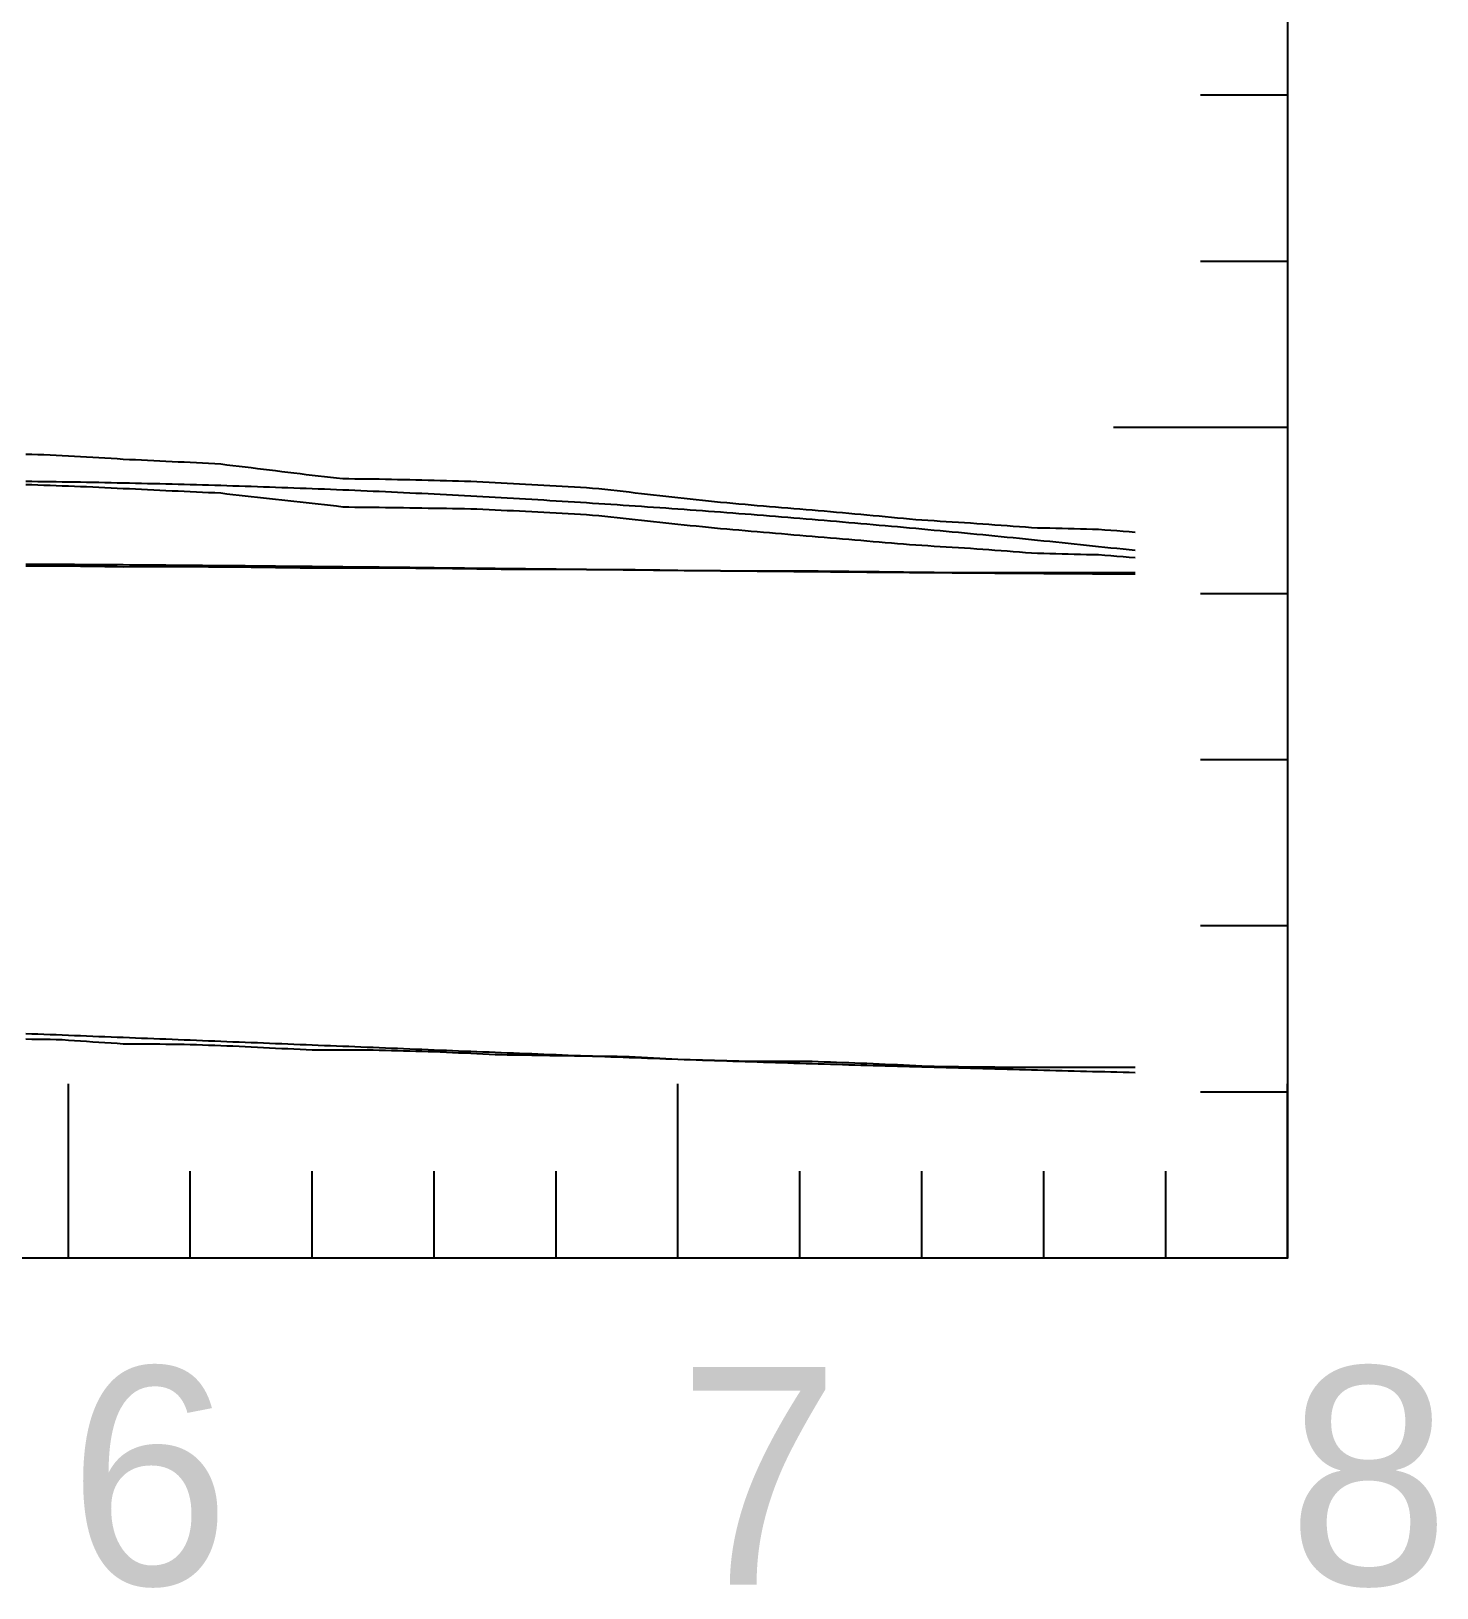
# Model space of a CAD drawing. Extents: x -35 to 185, y -35 to 125.
# Drawn here: x 133 to 184.7, y -12.1 to 45.1 of the extents above; entities that cross this region are included whole.
import ezdxf

# ---------------------------------------------------------------- set-up
doc = ezdxf.new("R2010")
doc.units = 0

msp = doc.modelspace()

# ---------------------------------------------------------------- linework, layer by layer
at = {"color": 0}
for p, q in [((179.2, 42.721), (176, 42.721)), ((179.2, 36.618), (176, 36.618)), ((179.2, 30.515), (172.8, 30.515)), ((179.2, 24.412), (176, 24.412)), ((179.2, 18.309), (176, 18.309)), ((179.2, 12.206), (176, 12.206)), ((134.4, 0), (134.4, 6.4)), ((156.8, 0), (156.8, 6.4)), ((179.2, 0), (179.2, 6.4)), ((179.2, 6.103), (176, 6.103)), ((138.88, 0), (138.88, 3.2)), ((143.36, 0), (143.36, 3.2)), ((147.84, 0), (147.84, 3.2)), ((152.32, 0), (152.32, 3.2)), ((161.28, 0), (161.28, 3.2)), ((165.76, 0), (165.76, 3.2)), ((170.24, 0), (170.24, 3.2)), ((174.72, 0), (174.72, 3.2))]:
    msp.add_line(p, q, dxfattribs=at)
msp.add_lwpolyline([(0, 0), (0, 99.174), (179.2, 99.174), (179.2, 0)], close=True, dxfattribs=at)
at = {"color": 1}
msp.add_lwpolyline([(132.832, 29.54), (133.056, 29.539), (133.28, 29.528), (133.504, 29.519), (133.728, 29.51), (133.952, 29.501), (134.176, 29.492), (134.4, 29.479), (134.624, 29.467), (134.848, 29.455), (135.072, 29.442), (135.296, 29.43), (135.52, 29.416), (135.744, 29.401), (135.968, 29.387), (136.192, 29.372), (136.416, 29.357), (136.64, 29.347), (136.864, 29.336), (137.088, 29.324), (137.312, 29.313), (137.536, 29.302), (137.76, 29.291), (137.984, 29.281), (138.208, 29.271), (138.432, 29.26), (138.656, 29.25), (138.88, 29.238), (139.104, 29.226), (139.328, 29.214), (139.552, 29.202), (139.776, 29.19), (140, 29.178), (140.224, 29.148), (140.448, 29.121), (140.672, 29.095), (140.896, 29.069), (141.12, 29.042), (141.344, 29.014), (141.568, 28.987), (141.792, 28.96), (142.016, 28.933), (142.24, 28.905), (142.464, 28.878), (142.688, 28.851), (142.912, 28.823), (143.136, 28.796), (143.36, 28.769), (143.584, 28.746), (143.808, 28.721), (144.032, 28.697), (144.256, 28.673), (144.48, 28.649), (144.704, 28.64), (144.928, 28.637), (145.152, 28.634), (145.376, 28.632), (145.6, 28.629), (145.824, 28.625), (146.048, 28.62), (146.272, 28.616), (146.496, 28.611), (146.72, 28.607), (146.944, 28.603), (147.168, 28.597), (147.392, 28.592), (147.616, 28.586), (147.84, 28.581), (148.064, 28.575), (148.288, 28.569), (148.512, 28.563), (148.736, 28.556), (148.96, 28.55), (149.184, 28.544), (149.408, 28.531), (149.632, 28.518), (149.856, 28.506), (150.08, 28.493), (150.304, 28.481), (150.528, 28.471), (150.752, 28.46), (150.976, 28.449), (151.2, 28.438), (151.424, 28.427), (151.648, 28.414), (151.872, 28.401), (152.096, 28.387), (152.32, 28.374), (152.544, 28.36), (152.768, 28.347), (152.992, 28.334), (153.216, 28.321), (153.44, 28.308), (153.664, 28.294), (153.888, 28.281), (154.112, 28.25), (154.336, 28.226), (154.56, 28.201), (154.784, 28.176), (155.008, 28.149), (155.232, 28.122), (155.456, 28.095), (155.68, 28.068), (155.904, 28.041), (156.128, 28.014), (156.352, 27.99), (156.576, 27.966), (156.8, 27.942), (157.024, 27.917), (157.248, 27.893), (157.472, 27.87), (157.696, 27.847), (157.92, 27.824), (158.144, 27.801), (158.368, 27.778), (158.592, 27.757), (158.816, 27.736), (159.04, 27.716), (159.264, 27.696), (159.488, 27.675), (159.712, 27.657), (159.936, 27.638), (160.16, 27.619), (160.384, 27.6), (160.608, 27.582), (160.832, 27.563), (161.056, 27.546), (161.28, 27.528), (161.504, 27.51), (161.728, 27.492), (161.952, 27.472), (162.176, 27.452), (162.4, 27.432), (162.624, 27.412), (162.848, 27.392), (163.072, 27.372), (163.296, 27.351), (163.52, 27.33), (163.744, 27.309), (163.968, 27.288), (164.192, 27.266), (164.416, 27.245), (164.64, 27.224), (164.864, 27.202), (165.088, 27.181), (165.312, 27.159), (165.536, 27.143), (165.76, 27.127), (165.984, 27.111), (166.208, 27.095), (166.432, 27.079), (166.656, 27.066), (166.88, 27.052), (167.104, 27.038), (167.328, 27.024), (167.552, 27.01), (167.776, 26.994), (168, 26.978), (168.224, 26.961), (168.448, 26.945), (168.672, 26.928), (168.896, 26.912), (169.12, 26.896), (169.344, 26.88), (169.568, 26.864), (169.792, 26.848), (170.016, 26.832), (170.24, 26.831), (170.464, 26.825), (170.688, 26.82), (170.912, 26.815), (171.136, 26.809), (171.36, 26.803), (171.584, 26.798), (171.808, 26.792), (172.032, 26.787), (172.256, 26.781), (172.48, 26.762), (172.704, 26.745), (172.928, 26.728), (173.152, 26.711), (173.376, 26.694), (173.6, 26.676)], dxfattribs=at)
at = {"color": 2}
for points in [[(132.832, 29.54), (133.056, 29.539), (133.28, 29.528), (133.504, 29.519), (133.728, 29.51), (133.952, 29.501), (134.176, 29.492), (134.4, 29.479), (134.624, 29.467), (134.848, 29.455), (135.072, 29.442), (135.296, 29.43), (135.52, 29.416), (135.744, 29.401), (135.968, 29.387), (136.192, 29.372), (136.416, 29.357), (136.64, 29.347), (136.864, 29.336), (137.088, 29.324), (137.312, 29.313), (137.536, 29.302), (137.76, 29.291), (137.984, 29.281), (138.208, 29.271), (138.432, 29.26), (138.656, 29.25), (138.88, 29.238), (139.104, 29.226), (139.328, 29.214), (139.552, 29.202), (139.776, 29.19), (140, 29.178), (140.224, 29.148), (140.448, 29.121), (140.672, 29.095), (140.896, 29.069), (141.12, 29.042), (141.344, 29.014), (141.568, 28.987), (141.792, 28.96), (142.016, 28.933), (142.24, 28.905), (142.464, 28.878), (142.688, 28.851), (142.912, 28.823), (143.136, 28.796), (143.36, 28.769), (143.584, 28.746), (143.808, 28.721), (144.032, 28.697), (144.256, 28.673), (144.48, 28.649), (144.704, 28.64), (144.928, 28.637), (145.152, 28.634), (145.376, 28.632), (145.6, 28.629), (145.824, 28.625), (146.048, 28.62), (146.272, 28.616), (146.496, 28.611), (146.72, 28.607), (146.944, 28.603), (147.168, 28.597), (147.392, 28.592), (147.616, 28.586), (147.84, 28.581), (148.064, 28.575), (148.288, 28.569), (148.512, 28.563), (148.736, 28.556), (148.96, 28.55), (149.184, 28.544), (149.408, 28.531), (149.632, 28.518), (149.856, 28.506), (150.08, 28.493), (150.304, 28.481), (150.528, 28.471), (150.752, 28.46), (150.976, 28.449), (151.2, 28.438), (151.424, 28.427), (151.648, 28.414), (151.872, 28.401), (152.096, 28.387), (152.32, 28.374), (152.544, 28.36), (152.768, 28.347), (152.992, 28.334), (153.216, 28.321), (153.44, 28.308), (153.664, 28.294), (153.888, 28.281), (154.112, 28.25), (154.336, 28.226), (154.56, 28.201), (154.784, 28.176), (155.008, 28.149), (155.232, 28.122), (155.456, 28.095), (155.68, 28.068), (155.904, 28.041), (156.128, 28.014), (156.352, 27.99), (156.576, 27.966), (156.8, 27.942), (157.024, 27.917), (157.248, 27.893), (157.472, 27.87), (157.696, 27.847), (157.92, 27.824), (158.144, 27.801), (158.368, 27.778), (158.592, 27.757), (158.816, 27.736), (159.04, 27.716), (159.264, 27.696), (159.488, 27.675), (159.712, 27.657), (159.936, 27.638), (160.16, 27.619), (160.384, 27.6), (160.608, 27.582), (160.832, 27.563), (161.056, 27.546), (161.28, 27.528), (161.504, 27.51), (161.728, 27.492), (161.952, 27.472), (162.176, 27.452), (162.4, 27.432), (162.624, 27.412), (162.848, 27.392), (163.072, 27.372), (163.296, 27.351), (163.52, 27.33), (163.744, 27.309), (163.968, 27.288), (164.192, 27.266), (164.416, 27.245), (164.64, 27.224), (164.864, 27.202), (165.088, 27.181), (165.312, 27.159), (165.536, 27.143), (165.76, 27.127), (165.984, 27.111), (166.208, 27.095), (166.432, 27.079), (166.656, 27.066), (166.88, 27.052), (167.104, 27.038), (167.328, 27.024), (167.552, 27.01), (167.776, 26.994), (168, 26.978), (168.224, 26.961), (168.448, 26.945), (168.672, 26.928), (168.896, 26.912), (169.12, 26.896), (169.344, 26.88), (169.568, 26.864), (169.792, 26.848), (170.016, 26.832), (170.24, 26.831), (170.464, 26.825), (170.688, 26.82), (170.912, 26.815), (171.136, 26.809), (171.36, 26.803), (171.584, 26.798), (171.808, 26.792), (172.032, 26.787), (172.256, 26.781), (172.48, 26.762), (172.704, 26.745), (172.928, 26.728), (173.152, 26.711), (173.376, 26.694), (173.6, 26.676)], [(132.832, 28.545), (133.056, 28.541), (133.28, 28.539), (133.504, 28.536), (133.728, 28.532), (133.952, 28.53), (134.176, 28.526), (134.4, 28.522), (134.624, 28.519), (134.848, 28.515), (135.072, 28.511), (135.296, 28.507), (135.52, 28.503), (135.744, 28.499), (135.968, 28.494), (136.192, 28.49), (136.416, 28.485), (136.64, 28.48), (136.864, 28.476), (137.088, 28.47), (137.312, 28.465), (137.536, 28.46), (137.76, 28.454), (137.984, 28.449), (138.208, 28.443), (138.432, 28.437), (138.656, 28.431), (138.88, 28.425), (139.104, 28.419), (139.328, 28.413), (139.552, 28.406), (139.776, 28.399), (140, 28.393), (140.224, 28.386), (140.448, 28.379), (140.672, 28.372), (140.896, 28.365), (141.12, 28.357), (141.344, 28.35), (141.568, 28.342), (141.792, 28.334), (142.016, 28.326), (142.24, 28.318), (142.464, 28.31), (142.688, 28.302), (142.912, 28.294), (143.136, 28.285), (143.36, 28.276), (143.584, 28.268), (143.808, 28.258), (144.032, 28.249), (144.256, 28.24), (144.48, 28.231), (144.704, 28.222), (144.928, 28.212), (145.152, 28.202), (145.376, 28.192), (145.6, 28.183), (145.824, 28.172), (146.048, 28.162), (146.272, 28.152), (146.496, 28.141), (146.72, 28.131), (146.944, 28.121), (147.168, 28.109), (147.392, 28.099), (147.616, 28.088), (147.84, 28.076), (148.064, 28.065), (148.288, 28.054), (148.512, 28.042), (148.736, 28.03), (148.96, 28.019), (149.184, 28.007), (149.408, 27.995), (149.632, 27.983), (149.856, 27.97), (150.08, 27.958), (150.304, 27.945), (150.528, 27.932), (150.752, 27.92), (150.976, 27.907), (151.2, 27.894), (151.424, 27.881), (151.648, 27.868), (151.872, 27.854), (152.096, 27.84), (152.32, 27.827), (152.544, 27.813), (152.768, 27.799), (152.992, 27.785), (153.216, 27.771), (153.44, 27.757), (153.664, 27.743), (153.888, 27.728), (154.112, 27.713), (154.336, 27.699), (154.56, 27.684), (154.784, 27.669), (155.008, 27.654), (155.232, 27.638), (155.456, 27.623), (155.68, 27.608), (155.904, 27.592), (156.128, 27.576), (156.352, 27.561), (156.576, 27.544), (156.8, 27.528), (157.024, 27.513), (157.248, 27.496), (157.472, 27.48), (157.696, 27.463), (157.92, 27.446), (158.144, 27.43), (158.368, 27.413), (158.592, 27.396), (158.816, 27.379), (159.04, 27.362), (159.264, 27.344), (159.488, 27.327), (159.712, 27.309), (159.936, 27.291), (160.16, 27.274), (160.384, 27.256), (160.608, 27.238), (160.832, 27.22), (161.056, 27.202), (161.28, 27.183), (161.504, 27.165), (161.728, 27.146), (161.952, 27.127), (162.176, 27.108), (162.4, 27.09), (162.624, 27.07), (162.848, 27.051), (163.072, 27.032), (163.296, 27.013), (163.52, 26.993), (163.744, 26.974), (163.968, 26.954), (164.192, 26.934), (164.416, 26.914), (164.64, 26.894), (164.864, 26.874), (165.088, 26.854), (165.312, 26.833), (165.536, 26.813), (165.76, 26.792), (165.984, 26.771), (166.208, 26.751), (166.432, 26.73), (166.656, 26.709), (166.88, 26.688), (167.104, 26.666), (167.328, 26.645), (167.552, 26.624), (167.776, 26.602), (168, 26.58), (168.224, 26.559), (168.448, 26.537), (168.672, 26.515), (168.896, 26.493), (169.12, 26.471), (169.344, 26.448), (169.568, 26.426), (169.792, 26.404), (170.016, 26.381), (170.24, 26.358), (170.464, 26.335), (170.688, 26.312), (170.912, 26.289), (171.136, 26.267), (171.36, 26.243), (171.584, 26.22), (171.808, 26.197), (172.032, 26.173), (172.256, 26.149), (172.48, 26.126), (172.704, 26.102), (172.928, 26.078), (173.152, 26.054), (173.376, 26.03), (173.6, 26.006)], [(132.832, 8.254), (133.056, 8.245), (133.28, 8.237), (133.504, 8.228), (133.728, 8.219), (133.952, 8.211), (134.176, 8.202), (134.4, 8.193), (134.624, 8.184), (134.848, 8.175), (135.072, 8.167), (135.296, 8.158), (135.52, 8.149), (135.744, 8.14), (135.968, 8.132), (136.192, 8.123), (136.416, 8.114), (136.64, 8.105), (136.864, 8.096), (137.088, 8.087), (137.312, 8.078), (137.536, 8.07), (137.76, 8.061), (137.984, 8.052), (138.208, 8.043), (138.432, 8.034), (138.656, 8.025), (138.88, 8.016), (139.104, 8.007), (139.328, 7.998), (139.552, 7.989), (139.776, 7.98), (140, 7.971), (140.224, 7.962), (140.448, 7.953), (140.672, 7.944), (140.896, 7.935), (141.12, 7.926), (141.344, 7.917), (141.568, 7.908), (141.792, 7.899), (142.016, 7.89), (142.24, 7.881), (142.464, 7.872), (142.688, 7.863), (142.912, 7.854), (143.136, 7.845), (143.36, 7.836), (143.584, 7.827), (143.808, 7.818), (144.032, 7.809), (144.256, 7.8), (144.48, 7.791), (144.704, 7.782), (144.928, 7.773), (145.152, 7.764), (145.376, 7.755), (145.6, 7.746), (145.824, 7.737), (146.048, 7.728), (146.272, 7.719), (146.496, 7.71), (146.72, 7.701), (146.944, 7.692), (147.168, 7.683), (147.392, 7.673), (147.616, 7.664), (147.84, 7.655), (148.064, 7.646), (148.288, 7.637), (148.512, 7.628), (148.736, 7.619), (148.96, 7.61), (149.184, 7.602), (149.408, 7.593), (149.632, 7.584), (149.856, 7.575), (150.08, 7.566), (150.304, 7.557), (150.528, 7.548), (150.752, 7.539), (150.976, 7.53), (151.2, 7.521), (151.424, 7.513), (151.648, 7.504), (151.872, 7.495), (152.096, 7.486), (152.32, 7.477), (152.544, 7.469), (152.768, 7.46), (152.992, 7.451), (153.216, 7.443), (153.44, 7.434), (153.664, 7.425), (153.888, 7.417), (154.112, 7.408), (154.336, 7.4), (154.56, 7.391), (154.784, 7.383), (155.008, 7.375), (155.232, 7.366), (155.456, 7.358), (155.68, 7.35), (155.904, 7.342), (156.128, 7.334), (156.352, 7.325), (156.576, 7.317), (156.8, 7.31), (157.024, 7.302), (157.248, 7.294), (157.472, 7.286), (157.696, 7.278), (157.92, 7.271), (158.144, 7.263), (158.368, 7.256), (158.592, 7.248), (158.816, 7.241), (159.04, 7.234), (159.264, 7.226), (159.488, 7.219), (159.712, 7.212), (159.936, 7.205), (160.16, 7.198), (160.384, 7.19), (160.608, 7.183), (160.832, 7.176), (161.056, 7.169), (161.28, 7.162), (161.504, 7.156), (161.728, 7.149), (161.952, 7.142), (162.176, 7.135), (162.4, 7.128), (162.624, 7.122), (162.848, 7.115), (163.072, 7.108), (163.296, 7.102), (163.52, 7.095), (163.744, 7.088), (163.968, 7.082), (164.192, 7.075), (164.416, 7.069), (164.64, 7.062), (164.864, 7.056), (165.088, 7.05), (165.312, 7.043), (165.536, 7.037), (165.76, 7.031), (165.984, 7.024), (166.208, 7.018), (166.432, 7.012), (166.656, 7.006), (166.88, 6.999), (167.104, 6.993), (167.328, 6.987), (167.552, 6.981), (167.776, 6.975), (168, 6.969), (168.224, 6.963), (168.448, 6.957), (168.672, 6.951), (168.896, 6.945), (169.12, 6.939), (169.344, 6.933), (169.568, 6.927), (169.792, 6.921), (170.016, 6.915), (170.24, 6.909), (170.464, 6.903), (170.688, 6.897), (170.912, 6.892), (171.136, 6.886), (171.36, 6.88), (171.584, 6.874), (171.808, 6.869), (172.032, 6.863), (172.256, 6.857), (172.48, 6.852), (172.704, 6.846), (172.928, 6.84), (173.152, 6.835), (173.376, 6.829), (173.6, 6.824)]]:
    msp.add_lwpolyline(points, dxfattribs=at)
at = {"color": 6}
msp.add_lwpolyline([(132.832, 28.421), (133.056, 28.421), (133.28, 28.411), (133.504, 28.403), (133.728, 28.394), (133.952, 28.386), (134.176, 28.378), (134.4, 28.369), (134.624, 28.361), (134.848, 28.353), (135.072, 28.344), (135.296, 28.336), (135.52, 28.325), (135.744, 28.314), (135.968, 28.303), (136.192, 28.292), (136.416, 28.281), (136.64, 28.27), (136.864, 28.258), (137.088, 28.247), (137.312, 28.236), (137.536, 28.225), (137.76, 28.215), (137.984, 28.204), (138.208, 28.194), (138.432, 28.184), (138.656, 28.174), (138.88, 28.164), (139.104, 28.153), (139.328, 28.143), (139.552, 28.133), (139.776, 28.123), (140, 28.113), (140.224, 28.084), (140.448, 28.059), (140.672, 28.034), (140.896, 28.009), (141.12, 27.984), (141.344, 27.959), (141.568, 27.934), (141.792, 27.908), (142.016, 27.883), (142.24, 27.858), (142.464, 27.833), (142.688, 27.808), (142.912, 27.783), (143.136, 27.758), (143.36, 27.733), (143.584, 27.708), (143.808, 27.683), (144.032, 27.658), (144.256, 27.633), (144.48, 27.608), (144.704, 27.599), (144.928, 27.596), (145.152, 27.593), (145.376, 27.59), (145.6, 27.588), (145.824, 27.585), (146.048, 27.582), (146.272, 27.579), (146.496, 27.576), (146.72, 27.574), (146.944, 27.571), (147.168, 27.567), (147.392, 27.563), (147.616, 27.559), (147.84, 27.556), (148.064, 27.552), (148.288, 27.548), (148.512, 27.545), (148.736, 27.541), (148.96, 27.537), (149.184, 27.533), (149.408, 27.523), (149.632, 27.513), (149.856, 27.502), (150.08, 27.492), (150.304, 27.482), (150.528, 27.472), (150.752, 27.462), (150.976, 27.451), (151.2, 27.441), (151.424, 27.431), (151.648, 27.419), (151.872, 27.406), (152.096, 27.393), (152.32, 27.38), (152.544, 27.367), (152.768, 27.354), (152.992, 27.341), (153.216, 27.328), (153.44, 27.315), (153.664, 27.302), (153.888, 27.289), (154.112, 27.258), (154.336, 27.233), (154.56, 27.208), (154.784, 27.183), (155.008, 27.158), (155.232, 27.133), (155.456, 27.108), (155.68, 27.083), (155.904, 27.058), (156.128, 27.033), (156.352, 27.011), (156.576, 26.989), (156.8, 26.967), (157.024, 26.945), (157.248, 26.922), (157.472, 26.9), (157.696, 26.878), (157.92, 26.856), (158.144, 26.834), (158.368, 26.811), (158.592, 26.792), (158.816, 26.772), (159.04, 26.753), (159.264, 26.733), (159.488, 26.714), (159.712, 26.694), (159.936, 26.675), (160.16, 26.655), (160.384, 26.636), (160.608, 26.617), (160.832, 26.598), (161.056, 26.579), (161.28, 26.561), (161.504, 26.542), (161.728, 26.524), (161.952, 26.505), (162.176, 26.487), (162.4, 26.468), (162.624, 26.45), (162.848, 26.431), (163.072, 26.412), (163.296, 26.393), (163.52, 26.373), (163.744, 26.354), (163.968, 26.334), (164.192, 26.315), (164.416, 26.296), (164.64, 26.276), (164.864, 26.257), (165.088, 26.237), (165.312, 26.218), (165.536, 26.204), (165.76, 26.19), (165.984, 26.176), (166.208, 26.162), (166.432, 26.148), (166.656, 26.134), (166.88, 26.121), (167.104, 26.107), (167.328, 26.093), (167.552, 26.079), (167.776, 26.063), (168, 26.046), (168.224, 26.03), (168.448, 26.013), (168.672, 25.996), (168.896, 25.98), (169.12, 25.963), (169.344, 25.946), (169.568, 25.93), (169.792, 25.913), (170.016, 25.896), (170.24, 25.895), (170.464, 25.89), (170.688, 25.884), (170.912, 25.879), (171.136, 25.873), (171.36, 25.868), (171.584, 25.862), (171.808, 25.856), (172.032, 25.851), (172.256, 25.845), (172.48, 25.826), (172.704, 25.809), (172.928, 25.791), (173.152, 25.774), (173.376, 25.756), (173.6, 25.739)], dxfattribs=at)
at = {"color": 3}
msp.add_lwpolyline([(132.832, 25.501), (133.056, 25.5), (133.28, 25.498), (133.504, 25.497), (133.728, 25.496), (133.952, 25.494), (134.176, 25.493), (134.4, 25.492), (134.624, 25.49), (134.848, 25.489), (135.072, 25.487), (135.296, 25.486), (135.52, 25.484), (135.744, 25.483), (135.968, 25.481), (136.192, 25.48), (136.416, 25.478), (136.64, 25.476), (136.864, 25.475), (137.088, 25.473), (137.312, 25.471), (137.536, 25.469), (137.76, 25.468), (137.984, 25.466), (138.208, 25.464), (138.432, 25.462), (138.656, 25.46), (138.88, 25.458), (139.104, 25.457), (139.328, 25.455), (139.552, 25.453), (139.776, 25.451), (140, 25.449), (140.224, 25.447), (140.448, 25.445), (140.672, 25.443), (140.896, 25.441), (141.12, 25.439), (141.344, 25.437), (141.568, 25.435), (141.792, 25.432), (142.016, 25.43), (142.24, 25.428), (142.464, 25.426), (142.688, 25.424), (142.912, 25.422), (143.136, 25.419), (143.36, 25.417), (143.584, 25.415), (143.808, 25.413), (144.032, 25.41), (144.256, 25.408), (144.48, 25.406), (144.704, 25.403), (144.928, 25.401), (145.152, 25.399), (145.376, 25.396), (145.6, 25.394), (145.824, 25.392), (146.048, 25.389), (146.272, 25.387), (146.496, 25.384), (146.72, 25.382), (146.944, 25.38), (147.168, 25.377), (147.392, 25.375), (147.616, 25.372), (147.84, 25.37), (148.064, 25.367), (148.288, 25.365), (148.512, 25.362), (148.736, 25.36), (148.96, 25.357), (149.184, 25.355), (149.408, 25.352), (149.632, 25.35), (149.856, 25.347), (150.08, 25.345), (150.304, 25.342), (150.528, 25.34), (150.752, 25.337), (150.976, 25.335), (151.2, 25.332), (151.424, 25.33), (151.648, 25.327), (151.872, 25.325), (152.096, 25.322), (152.32, 25.32), (152.544, 25.317), (152.768, 25.315), (152.992, 25.312), (153.216, 25.31), (153.44, 25.307), (153.664, 25.305), (153.888, 25.302), (154.112, 25.3), (154.336, 25.297), (154.56, 25.295), (154.784, 25.292), (155.008, 25.29), (155.232, 25.287), (155.456, 25.285), (155.68, 25.283), (155.904, 25.28), (156.128, 25.278), (156.352, 25.276), (156.576, 25.273), (156.8, 25.271), (157.024, 25.269), (157.248, 25.266), (157.472, 25.264), (157.696, 25.262), (157.92, 25.26), (158.144, 25.258), (158.368, 25.255), (158.592, 25.253), (158.816, 25.251), (159.04, 25.249), (159.264, 25.247), (159.488, 25.245), (159.712, 25.243), (159.936, 25.241), (160.16, 25.239), (160.384, 25.237), (160.608, 25.235), (160.832, 25.233), (161.056, 25.231), (161.28, 25.229), (161.504, 25.227), (161.728, 25.225), (161.952, 25.223), (162.176, 25.221), (162.4, 25.219), (162.624, 25.217), (162.848, 25.215), (163.072, 25.213), (163.296, 25.212), (163.52, 25.21), (163.744, 25.208), (163.968, 25.206), (164.192, 25.204), (164.416, 25.202), (164.64, 25.201), (164.864, 25.199), (165.088, 25.197), (165.312, 25.195), (165.536, 25.193), (165.76, 25.192), (165.984, 25.19), (166.208, 25.188), (166.432, 25.186), (166.656, 25.185), (166.88, 25.183), (167.104, 25.181), (167.328, 25.18), (167.552, 25.178), (167.776, 25.176), (168, 25.174), (168.224, 25.173), (168.448, 25.171), (168.672, 25.169), (168.896, 25.168), (169.12, 25.166), (169.344, 25.165), (169.568, 25.163), (169.792, 25.161), (170.016, 25.16), (170.24, 25.158), (170.464, 25.156), (170.688, 25.155), (170.912, 25.153), (171.136, 25.152), (171.36, 25.15), (171.584, 25.149), (171.808, 25.147), (172.032, 25.145), (172.256, 25.144), (172.48, 25.142), (172.704, 25.141), (172.928, 25.139), (173.152, 25.138), (173.376, 25.136), (173.6, 25.135)], dxfattribs=at)
at = {"color": 4}
msp.add_lwpolyline([(132.832, 25.437), (133.056, 25.437), (133.28, 25.437), (133.504, 25.438), (133.728, 25.438), (133.952, 25.438), (134.176, 25.438), (134.4, 25.434), (134.624, 25.43), (134.848, 25.427), (135.072, 25.424), (135.296, 25.421), (135.52, 25.417), (135.744, 25.414), (135.968, 25.41), (136.192, 25.407), (136.416, 25.404), (136.64, 25.405), (136.864, 25.406), (137.088, 25.406), (137.312, 25.407), (137.536, 25.407), (137.76, 25.408), (137.984, 25.408), (138.208, 25.409), (138.432, 25.409), (138.656, 25.409), (138.88, 25.408), (139.104, 25.406), (139.328, 25.405), (139.552, 25.403), (139.776, 25.401), (140, 25.4), (140.224, 25.398), (140.448, 25.396), (140.672, 25.394), (140.896, 25.392), (141.12, 25.39), (141.344, 25.387), (141.568, 25.384), (141.792, 25.381), (142.016, 25.378), (142.24, 25.375), (142.464, 25.372), (142.688, 25.369), (142.912, 25.366), (143.136, 25.363), (143.36, 25.36), (143.584, 25.361), (143.808, 25.362), (144.032, 25.362), (144.256, 25.363), (144.48, 25.363), (144.704, 25.364), (144.928, 25.364), (145.152, 25.365), (145.376, 25.365), (145.6, 25.365), (145.824, 25.364), (146.048, 25.362), (146.272, 25.361), (146.496, 25.359), (146.72, 25.357), (146.944, 25.356), (147.168, 25.354), (147.392, 25.352), (147.616, 25.351), (147.84, 25.349), (148.064, 25.347), (148.288, 25.344), (148.512, 25.341), (148.736, 25.338), (148.96, 25.335), (149.184, 25.332), (149.408, 25.33), (149.632, 25.327), (149.856, 25.324), (150.08, 25.321), (150.304, 25.318), (150.528, 25.318), (150.752, 25.317), (150.976, 25.316), (151.2, 25.315), (151.424, 25.314), (151.648, 25.313), (151.872, 25.312), (152.096, 25.311), (152.32, 25.31), (152.544, 25.309), (152.768, 25.308), (152.992, 25.308), (153.216, 25.307), (153.44, 25.306), (153.664, 25.305), (153.888, 25.304), (154.112, 25.304), (154.336, 25.303), (154.56, 25.302), (154.784, 25.301), (155.008, 25.298), (155.232, 25.295), (155.456, 25.292), (155.68, 25.289), (155.904, 25.286), (156.128, 25.282), (156.352, 25.279), (156.576, 25.276), (156.8, 25.273), (157.024, 25.269), (157.248, 25.267), (157.472, 25.265), (157.696, 25.263), (157.92, 25.261), (158.144, 25.259), (158.368, 25.258), (158.592, 25.256), (158.816, 25.254), (159.04, 25.252), (159.264, 25.25), (159.488, 25.248), (159.712, 25.249), (159.936, 25.249), (160.16, 25.249), (160.384, 25.249), (160.608, 25.249), (160.832, 25.249), (161.056, 25.249), (161.28, 25.249), (161.504, 25.249), (161.728, 25.249), (161.952, 25.246), (162.176, 25.244), (162.4, 25.242), (162.624, 25.239), (162.848, 25.237), (163.072, 25.235), (163.296, 25.232), (163.52, 25.23), (163.744, 25.227), (163.968, 25.225), (164.192, 25.222), (164.416, 25.22), (164.64, 25.217), (164.864, 25.214), (165.088, 25.211), (165.312, 25.208), (165.536, 25.205), (165.76, 25.202), (165.984, 25.199), (166.208, 25.197), (166.432, 25.194), (166.656, 25.194), (166.88, 25.193), (167.104, 25.193), (167.328, 25.192), (167.552, 25.192), (167.776, 25.191), (168, 25.191), (168.224, 25.19), (168.448, 25.19), (168.672, 25.189), (168.896, 25.189), (169.12, 25.189), (169.344, 25.189), (169.568, 25.189), (169.792, 25.189), (170.016, 25.189), (170.24, 25.189), (170.464, 25.189), (170.688, 25.189), (170.912, 25.189), (171.136, 25.189), (171.36, 25.189), (171.584, 25.189), (171.808, 25.188), (172.032, 25.188), (172.256, 25.188), (172.48, 25.188), (172.704, 25.187), (172.928, 25.187), (173.152, 25.187), (173.376, 25.187), (173.6, 25.186)], dxfattribs=at)
at = {"color": 5}
msp.add_lwpolyline([(132.832, 8.054), (133.056, 8.05), (133.28, 8.046), (133.504, 8.042), (133.728, 8.039), (133.952, 8.035), (134.176, 8.031), (134.4, 8.011), (134.624, 7.996), (134.848, 7.981), (135.072, 7.967), (135.296, 7.952), (135.52, 7.937), (135.744, 7.922), (135.968, 7.907), (136.192, 7.893), (136.416, 7.878), (136.64, 7.878), (136.864, 7.877), (137.088, 7.875), (137.312, 7.873), (137.536, 7.871), (137.76, 7.869), (137.984, 7.867), (138.208, 7.865), (138.432, 7.864), (138.656, 7.862), (138.88, 7.854), (139.104, 7.846), (139.328, 7.837), (139.552, 7.829), (139.776, 7.821), (140, 7.812), (140.224, 7.804), (140.448, 7.796), (140.672, 7.787), (140.896, 7.779), (141.12, 7.769), (141.344, 7.756), (141.568, 7.744), (141.792, 7.732), (142.016, 7.72), (142.24, 7.708), (142.464, 7.696), (142.688, 7.684), (142.912, 7.672), (143.136, 7.66), (143.36, 7.648), (143.584, 7.652), (143.808, 7.652), (144.032, 7.652), (144.256, 7.652), (144.48, 7.652), (144.704, 7.652), (144.928, 7.652), (145.152, 7.652), (145.376, 7.652), (145.6, 7.652), (145.824, 7.645), (146.048, 7.639), (146.272, 7.632), (146.496, 7.626), (146.72, 7.619), (146.944, 7.613), (147.168, 7.606), (147.392, 7.6), (147.616, 7.593), (147.84, 7.587), (148.064, 7.578), (148.288, 7.568), (148.512, 7.557), (148.736, 7.547), (148.96, 7.537), (149.184, 7.527), (149.408, 7.517), (149.632, 7.506), (149.856, 7.496), (150.08, 7.486), (150.304, 7.476), (150.528, 7.475), (150.752, 7.471), (150.976, 7.467), (151.2, 7.464), (151.424, 7.46), (151.648, 7.456), (151.872, 7.453), (152.096, 7.449), (152.32, 7.445), (152.544, 7.442), (152.768, 7.439), (152.992, 7.436), (153.216, 7.433), (153.44, 7.431), (153.664, 7.428), (153.888, 7.425), (154.112, 7.422), (154.336, 7.419), (154.56, 7.417), (154.784, 7.414), (155.008, 7.404), (155.232, 7.393), (155.456, 7.382), (155.68, 7.371), (155.904, 7.36), (156.128, 7.349), (156.352, 7.338), (156.576, 7.327), (156.8, 7.315), (157.024, 7.304), (157.248, 7.296), (157.472, 7.289), (157.696, 7.283), (157.92, 7.276), (158.144, 7.27), (158.368, 7.263), (158.592, 7.257), (158.816, 7.25), (159.04, 7.244), (159.264, 7.237), (159.488, 7.231), (159.712, 7.232), (159.936, 7.232), (160.16, 7.232), (160.384, 7.232), (160.608, 7.232), (160.832, 7.232), (161.056, 7.232), (161.28, 7.232), (161.504, 7.232), (161.728, 7.232), (161.952, 7.224), (162.176, 7.216), (162.4, 7.208), (162.624, 7.199), (162.848, 7.191), (163.072, 7.183), (163.296, 7.174), (163.52, 7.166), (163.744, 7.158), (163.968, 7.149), (164.192, 7.14), (164.416, 7.13), (164.64, 7.12), (164.864, 7.109), (165.088, 7.099), (165.312, 7.089), (165.536, 7.079), (165.76, 7.069), (165.984, 7.058), (166.208, 7.048), (166.432, 7.038), (166.656, 7.039), (166.88, 7.037), (167.104, 7.035), (167.328, 7.033), (167.552, 7.032), (167.776, 7.03), (168, 7.028), (168.224, 7.026), (168.448, 7.024), (168.672, 7.022), (168.896, 7.022), (169.12, 7.022), (169.344, 7.022), (169.568, 7.022), (169.792, 7.022), (170.016, 7.022), (170.24, 7.022), (170.464, 7.022), (170.688, 7.022), (170.912, 7.022), (171.136, 7.022), (171.36, 7.021), (171.584, 7.02), (171.808, 7.019), (172.032, 7.018), (172.256, 7.017), (172.48, 7.016), (172.704, 7.015), (172.928, 7.014), (173.152, 7.013), (173.376, 7.012), (173.6, 7.012)], dxfattribs=at)

# ---------------------------------------------------------------- texts
at = {"color": 0}
for s, p in [('6', (134.4, -12)), ('7', (156.8, -12)), ('8', (179.2, -12))]:
    msp.add_text(s, height=8, dxfattribs=at).set_placement(p)

doc.saveas('drawing.dxf')
